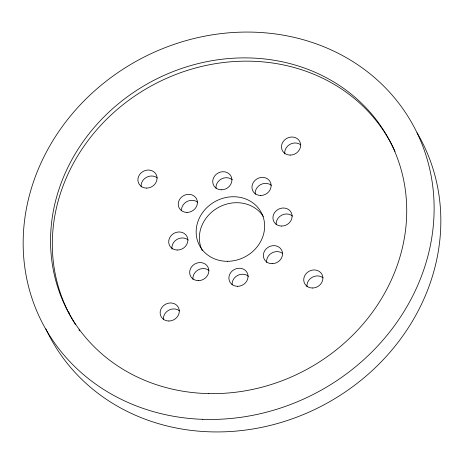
<?xml version="1.0" encoding="UTF-8"?>
<svg xmlns="http://www.w3.org/2000/svg" width="464" height="464" viewBox="0 0 464 464"><rect width="100%" height="100%" fill="white"/><g stroke="black" fill="none" stroke-linecap="round" stroke-linejoin="round"><path stroke-width="0.7" d="M202.275 250.606A35.015 31.448 -28.3 0 1 201.724 249.412M201.469 248.803A35.015 31.448 -28.3 0 1 219.13 207.066A35.015 31.448 -28.3 0 1 263.326 216.491M276.179 224.622A9.802 8.804 -28.3 0 1 281.671 215.186A9.802 8.804 -28.3 0 1 292.529 216.085M255.235 194.294A9.802 8.804 -28.3 0 1 260.426 184.724A9.802 8.804 -28.3 0 1 271.341 185.293M215.986 188.355A9.802 8.804 -28.3 0 1 221.479 178.918A9.802 8.804 -28.3 0 1 232.336 179.812M181.47 210.679A9.802 8.804 -28.3 0 1 186.992 201.521A9.802 8.804 -28.3 0 1 197.635 202.24M172.011 249.145A9.802 8.804 -28.3 0 1 177.161 239.296A9.802 8.804 -28.3 0 1 188.291 240.045M192.943 279.479A9.802 8.804 -28.3 0 1 198.14 269.903A9.802 8.804 -28.3 0 1 209.049 270.477M232.133 284.861A9.802 8.804 -28.3 0 1 237.626 275.419A9.802 8.804 -28.3 0 1 248.484 276.318M266.649 262.531A9.802 8.804 -28.3 0 1 271.846 252.961A9.802 8.804 -28.3 0 1 282.756 253.53M417.043 132.774A210.105 188.68 -28.3 0 1 323.199 405.229A210.105 188.68 -28.3 0 1 45.884 328.901M69.652 314.099A182.091 163.519 -28.3 0 1 68.788 312.231M163.363 319.302A9.802 8.804 -28.3 0 1 168.879 310.138A9.802 8.804 -28.3 0 1 179.522 310.851M141.178 186.928A9.802 8.804 -28.3 0 1 146.363 177.358A9.802 8.804 -28.3 0 1 157.279 177.927M284.763 153.92A9.802 8.804 -28.3 0 1 289.948 144.345A9.802 8.804 -28.3 0 1 300.863 144.913M307.006 286.851A9.802 8.804 -28.3 0 1 312.191 277.275A9.802 8.804 -28.3 0 1 323.106 277.843M393.884 148.921A182.091 163.519 -28.3 0 1 395.044 151.403M79.756 330.925A182.091 163.519 -28.3 0 1 78.967 329.805M75.545 324.672A182.091 163.519 -28.3 0 1 150.667 86.246A182.091 163.519 -28.3 0 1 393.588 148.306M227.412 261.302A35.015 31.448 -28.3 0 0 261.429 212.802A35.015 31.448 -28.3 0 0 202.339 212.947A35.015 31.448 -28.3 0 0 227.412 261.302M272.119 263.703A9.802 8.804 -28.3 0 0 281.648 250.119A9.802 8.804 -28.3 0 0 265.101 250.16A9.802 8.804 -28.3 0 0 272.119 263.703M281.375 226.067A9.802 8.804 -28.3 0 0 291.328 212.744A9.802 8.804 -28.3 0 0 274.833 212.292A9.802 8.804 -28.3 0 0 281.375 226.067M260.704 195.466A9.802 8.804 -28.3 0 0 270.228 181.882A9.802 8.804 -28.3 0 0 253.68 181.923A9.802 8.804 -28.3 0 0 260.704 195.466M221.183 189.799A9.802 8.804 -28.3 0 0 231.136 176.471A9.802 8.804 -28.3 0 0 214.641 176.018A9.802 8.804 -28.3 0 0 221.183 189.799M186.998 212.408A9.802 8.804 -28.3 0 0 196.521 198.83A9.802 8.804 -28.3 0 0 179.974 198.87A9.802 8.804 -28.3 0 0 186.998 212.408M177.138 250.032A9.802 8.804 -28.3 0 0 187.085 236.704A9.802 8.804 -28.3 0 0 170.595 236.257A9.802 8.804 -28.3 0 0 177.138 250.032M198.412 280.645A9.802 8.804 -28.3 0 0 207.942 267.067A9.802 8.804 -28.3 0 0 191.394 267.107A9.802 8.804 -28.3 0 0 198.412 280.645M237.33 286.305A9.802 8.804 -28.3 0 0 247.283 272.977A9.802 8.804 -28.3 0 0 230.788 272.525A9.802 8.804 -28.3 0 0 237.33 286.305M202.768 419.334A210.105 188.68 -28.3 0 0 418.116 135.099A210.105 188.68 -28.3 0 0 65.041 122.85A210.105 188.68 -28.3 0 0 202.768 419.334M168.89 321.024A9.802 8.804 -28.3 0 0 178.408 307.441A9.802 8.804 -28.3 0 0 161.866 307.487A9.802 8.804 -28.3 0 0 168.89 321.024M312.475 288.016A9.802 8.804 -28.3 0 0 321.999 274.433A9.802 8.804 -28.3 0 0 305.451 274.479A9.802 8.804 -28.3 0 0 312.475 288.016M290.232 155.086A9.802 8.804 -28.3 0 0 299.756 141.503A9.802 8.804 -28.3 0 0 283.208 141.549A9.802 8.804 -28.3 0 0 290.232 155.086M146.647 188.094A9.802 8.804 -28.3 0 0 156.165 174.516A9.802 8.804 -28.3 0 0 139.623 174.563A9.802 8.804 -28.3 0 0 146.647 188.094M208.777 393.594A182.091 163.519 -28.3 0 0 391.836 145.046A182.091 163.519 -28.3 0 0 85.306 138.637A182.091 163.519 -28.3 0 0 208.777 393.594"/></g></svg>
